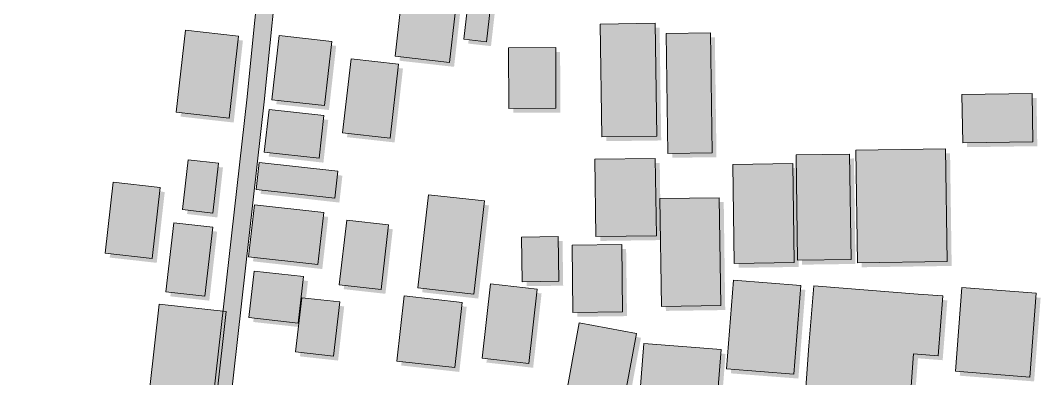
# Model space of a CAD drawing. Header units: metres. Extents: x 305859 to 307221, y 9155922 to 9156786.
# Drawn here: x 306657.5 to 306830.1, y 9156521.8 to 9156582.6 of the extents above; entities that cross this region are included whole.
import ezdxf

# ---------------------------------------------------------------- set-up
doc = ezdxf.new("R2010")
doc.units = ezdxf.units.M
for name, color, linetype, lineweight, true_color in [('B-BAYANGAN', 7, 'Continuous', 0, 0x76786c), ('J-PERKERASAN_JALAN', 7, 'Continuous', 9, 0x989896), ('K-BANGUNAN_LUAR_TAPAK', 7, 'Continuous', 9, 0xdedede)]:
    doc.layers.add(name, color=color, linetype=linetype, lineweight=lineweight, true_color=true_color)

msp = doc.modelspace()

# ---------------------------------------------------------------- hatches: boundary and pattern name
at = {"layer": 'B-BAYANGAN', "true_color": 0x76786c}
h = msp.add_hatch(color=8, dxfattribs=at)
h.dxf.hatch_style = 1
h.paths.add_polyline_path([(306723.77, 9156592.57), (306733.05, 9156591.54), (306731.14, 9156574.73), (306721.87, 9156575.77), (306723.77, 9156592.57)])
h = msp.add_hatch(color=8, dxfattribs=at)
h.dxf.hatch_style = 1
h.paths.add_polyline_path([(306734.67, 9156588.61), (306738.54, 9156588.18), (306737.41, 9156578.25), (306733.54, 9156578.68), (306734.67, 9156588.61)])
h = msp.add_hatch(color=8, dxfattribs=at)
h.dxf.hatch_style = 1
h.paths.add_polyline_path([(306766.05, 9156581.38), (306766.32, 9156562.23), (306756.99, 9156562.11), (306756.73, 9156581.24), (306766.05, 9156581.38)])
h = msp.add_hatch(color=8, dxfattribs=at)
h.dxf.hatch_style = 1
h.paths.add_polyline_path([(306686.26, 9156580.19), (306695.28, 9156579.19), (306693.71, 9156565.27), (306684.69, 9156566.28), (306686.26, 9156580.19)])
h = msp.add_hatch(color=8, dxfattribs=at)
h.dxf.hatch_style = 1
h.paths.add_polyline_path([(306702.19, 9156579.29), (306711.12, 9156578.29), (306709.89, 9156567.4), (306700.95, 9156568.4), (306702.19, 9156579.29)])
h = msp.add_hatch(color=8, dxfattribs=at)
h.dxf.hatch_style = 1
h.paths.add_polyline_path([(306775.43, 9156579.74), (306775.71, 9156559.39), (306768.19, 9156559.29), (306767.9, 9156579.65), (306775.43, 9156579.74)])
h = msp.add_hatch(color=8, dxfattribs=at)
h.dxf.hatch_style = 1
h.paths.add_polyline_path([(306749.15, 9156577.24), (306749.19, 9156566.96), (306741.19, 9156566.93), (306741.15, 9156577.2), (306749.15, 9156577.24)])
h = msp.add_hatch(color=8, dxfattribs=at)
h.dxf.hatch_style = 1
h.paths.add_polyline_path([(306714.39, 9156575.35), (306722.46, 9156574.44), (306721.04, 9156561.89), (306712.96, 9156562.79), (306714.39, 9156575.35)])
h = msp.add_hatch(color=8, dxfattribs=at)
h.dxf.hatch_style = 1
h.paths.add_polyline_path([(306830.07, 9156569.46), (306830.19, 9156561.26), (306818.27, 9156561.09), (306818.15, 9156569.3), (306830.07, 9156569.46)])
h = msp.add_hatch(color=8, dxfattribs=at)
h.dxf.hatch_style = 1
h.paths.add_polyline_path([(306700.48, 9156566.75), (306709.77, 9156565.72), (306708.95, 9156558.46), (306699.66, 9156559.51), (306700.48, 9156566.75)])
h = msp.add_hatch(color=8, dxfattribs=at)
h.dxf.hatch_style = 1
h.paths.add_polyline_path([(306815.38, 9156560.05), (306815.65, 9156540.92), (306800.39, 9156540.7), (306800.13, 9156559.84), (306815.38, 9156560.05)])
h = msp.add_hatch(color=8, dxfattribs=at)
h.dxf.hatch_style = 1
h.paths.add_polyline_path([(306686.75, 9156558.2), (306691.89, 9156557.64), (306690.94, 9156549.16), (306685.79, 9156549.74), (306686.75, 9156558.2)])
h = msp.add_hatch(color=8, dxfattribs=at)
h.dxf.hatch_style = 1
h.paths.add_polyline_path([(306766.07, 9156558.43), (306766.25, 9156545.31), (306755.97, 9156545.17), (306755.78, 9156558.29), (306766.07, 9156558.43)])
h = msp.add_hatch(color=8, dxfattribs=at)
h.dxf.hatch_style = 1
h.paths.add_polyline_path([(306799.05, 9156559.17), (306799.31, 9156541.26), (306790.24, 9156541.14), (306789.99, 9156559.04), (306799.05, 9156559.17)])
h = msp.add_hatch(color=8, dxfattribs=at)
h.dxf.hatch_style = 1
h.paths.add_polyline_path([(306698.79, 9156557.74), (306712.17, 9156556.25), (306711.66, 9156551.68), (306698.28, 9156553.17), (306698.79, 9156557.74)])
h = msp.add_hatch(color=8, dxfattribs=at)
h.dxf.hatch_style = 1
h.paths.add_polyline_path([(306789.41, 9156557.56), (306789.66, 9156540.75), (306779.48, 9156540.61), (306779.24, 9156557.42), (306789.41, 9156557.56)])
h = msp.add_hatch(color=8, dxfattribs=at)
h.dxf.hatch_style = 1
h.paths.add_polyline_path([(306674.01, 9156554.37), (306682, 9156553.47), (306680.64, 9156541.45), (306672.65, 9156542.34), (306674.01, 9156554.37)])
h = msp.add_hatch(color=8, dxfattribs=at)
h.dxf.hatch_style = 1
h.paths.add_polyline_path([(306727.52, 9156552.26), (306737.06, 9156551.2), (306735.26, 9156535.38), (306725.73, 9156536.45), (306727.52, 9156552.26)])
h = msp.add_hatch(color=8, dxfattribs=at)
h.dxf.hatch_style = 1
h.paths.add_polyline_path([(306776.94, 9156551.76), (306777.19, 9156533.43), (306767.11, 9156533.29), (306766.85, 9156551.62), (306776.94, 9156551.76)])
h = msp.add_hatch(color=8, dxfattribs=at)
h.dxf.hatch_style = 1
h.paths.add_polyline_path([(306697.99, 9156550.56), (306709.76, 9156549.25), (306708.76, 9156540.39), (306696.99, 9156541.7), (306697.99, 9156550.56)])
h = msp.add_hatch(color=8, dxfattribs=at)
h.dxf.hatch_style = 1
h.paths.add_polyline_path([(306713.65, 9156547.96), (306720.73, 9156547.16), (306719.48, 9156536.19), (306712.4, 9156536.98), (306713.65, 9156547.96)])
h = msp.add_hatch(color=8, dxfattribs=at)
h.dxf.hatch_style = 1
h.paths.add_polyline_path([(306684.28, 9156547.49), (306690.9, 9156546.75), (306689.57, 9156535.02), (306682.95, 9156535.76), (306684.28, 9156547.49)])
h = msp.add_hatch(color=8, dxfattribs=at)
h.dxf.hatch_style = 1
h.paths.add_polyline_path([(306749.56, 9156545.16), (306749.67, 9156537.57), (306743.47, 9156537.49), (306743.36, 9156545.08), (306749.56, 9156545.16)])
h = msp.add_hatch(color=8, dxfattribs=at)
h.dxf.hatch_style = 1
h.paths.add_polyline_path([(306760.36, 9156543.79), (306760.51, 9156532.4), (306752.07, 9156532.29), (306751.92, 9156543.68), (306760.36, 9156543.79)])
h = msp.add_hatch(color=8, dxfattribs=at)
h.dxf.hatch_style = 1
h.paths.add_polyline_path([(306697.93, 9156539.3), (306706.33, 9156538.36), (306705.43, 9156530.47), (306697.03, 9156531.41), (306697.93, 9156539.3)])
h = msp.add_hatch(color=8, dxfattribs=at)
h.dxf.hatch_style = 1
h.paths.add_polyline_path([(306790.8, 9156536.86), (306789.62, 9156521.8), (306778.16, 9156522.68), (306779.34, 9156537.74), (306790.8, 9156536.86)])
h = msp.add_hatch(color=8, dxfattribs=at)
h.dxf.hatch_style = 1
h.paths.add_polyline_path([(306738.08, 9156537.13), (306746, 9156536.25), (306744.57, 9156523.63), (306736.64, 9156524.52), (306738.08, 9156537.13)])
h = msp.add_hatch(color=8, dxfattribs=at)
h.dxf.hatch_style = 1
h.paths.add_polyline_path([(306809.33, 9156517.37), (306791.57, 9156518.74), (306792.17, 9156526.6), (306792.97, 9156536.77), (306810.73, 9156535.4), (306814.92, 9156535.08), (306814.12, 9156524.91), (306809.93, 9156525.24), (306809.33, 9156517.37)])
h = msp.add_hatch(color=8, dxfattribs=at)
h.dxf.hatch_style = 1
h.paths.add_polyline_path([(306830.76, 9156535.52), (306829.65, 9156521.31), (306817.03, 9156522.28), (306818.14, 9156536.5), (306830.76, 9156535.52)])
h = msp.add_hatch(color=8, dxfattribs=at)
h.dxf.hatch_style = 1
h.paths.add_polyline_path([(306706.01, 9156534.78), (306712.48, 9156534.05), (306711.44, 9156524.85), (306704.97, 9156525.56), (306706.01, 9156534.78)])
h = msp.add_hatch(color=8, dxfattribs=at)
h.dxf.hatch_style = 1
h.paths.add_polyline_path([(306723.4, 9156535.09), (306733.28, 9156533.98), (306732.03, 9156522.92), (306722.15, 9156524.02), (306723.4, 9156535.09)])
h = msp.add_hatch(color=8, dxfattribs=at)
h.dxf.hatch_style = 1
h.paths.add_polyline_path([(306681.83, 9156533.7), (306693.19, 9156532.43), (306691.58, 9156518.24), (306680.22, 9156519.51), (306681.83, 9156533.7)])
h = msp.add_hatch(color=8, dxfattribs=at)
h.dxf.hatch_style = 1
h.paths.add_polyline_path([(306762.88, 9156528.72), (306760.39, 9156515.35), (306750.68, 9156517.12), (306753.16, 9156530.49), (306762.88, 9156528.72)])
h = msp.add_hatch(color=8, dxfattribs=at)
h.dxf.hatch_style = 1
h.paths.add_polyline_path([(306765.71, 9156493.47), (306761.51, 9156493.79), (306764.1, 9156526.99), (306777.25, 9156525.98), (306775.86, 9156508.29), (306766.92, 9156508.98), (306765.71, 9156493.47)])
at = {"layer": 'J-PERKERASAN_JALAN', "true_color": 0xa8a8a6}
h = msp.add_hatch(color=253, dxfattribs=at)
h.dxf.hatch_style = 1
h.paths.add_polyline_path([(306644.85, 9156501.89), (306682.63, 9156491.9), (306683.15, 9156491.8), (306683.67, 9156491.77), (306684.2, 9156491.8), (306684.72, 9156491.91), (306685.22, 9156492.09), (306685.69, 9156492.32), (306686.12, 9156492.62), (306686.52, 9156492.98), (306686.86, 9156493.38), (306687.15, 9156493.82), (306687.37, 9156494.3), (306687.53, 9156494.8), (306687.63, 9156495.32), (306695.98, 9156569.63), (306695.99, 9156569.68), (306698.58, 9156595.65), (306698.6, 9156596.17), (306698.55, 9156596.7), (306698.43, 9156597.21), (306698.24, 9156597.7), (306697.99, 9156598.17), (306697.68, 9156598.6), (306697.32, 9156598.98), (306696.91, 9156599.31), (306696.46, 9156599.59), (306695.98, 9156599.8), (306695.48, 9156599.95), (306694.96, 9156600.03), (306670.55, 9156602.2), (306670.52, 9156602.2), (306670.5, 9156602.21), (306670.47, 9156602.21), (306657.24, 9156603.85), (306657.04, 9156603.87), (306645.01, 9156604.73), (306644.99, 9156604.73), (306644.85, 9156604.74), (306644.85, 9156621.26), (306646.81, 9156644.86), (306646.82, 9156645.39), (306646.76, 9156645.92), (306646.62, 9156646.44), (306646.43, 9156646.93), (306646.17, 9156647.39), (306645.85, 9156647.81), (306645.47, 9156648.19), (306645.05, 9156648.52), (306644.85, 9156648.64), (306644.85, 9156652.08), (306644.92, 9156652.08), (306645.08, 9156652.06), (306645.23, 9156652.02), (306645.31, 9156651.99), (306646.55, 9156651.57), (306646.64, 9156651.54), (306646.78, 9156651.48), (306646.89, 9156651.42), (306647.02, 9156651.33), (306647.09, 9156651.28), (306648.07, 9156650.48), (306648.16, 9156650.41), (306648.3, 9156650.27), (306648.42, 9156650.11), (306648.49, 9156650.01), (306649.22, 9156648.81), (306649.27, 9156648.73), (306649.34, 9156648.57), (306649.4, 9156648.41), (306649.43, 9156648.32), (306649.84, 9156646.71), (306649.87, 9156646.58), (306649.88, 9156646.45), (306649.9, 9156646.22), (306649.91, 9156646.09), (306649.91, 9156645.95), (306647.06, 9156611.65), (306647.05, 9156611.12), (306647.11, 9156610.6), (306647.24, 9156610.08), (306647.43, 9156609.59), (306647.69, 9156609.14), (306648.01, 9156608.71), (306648.37, 9156608.34), (306648.79, 9156608.01), (306649.24, 9156607.74), (306649.73, 9156607.54), (306650.24, 9156607.4), (306650.76, 9156607.33), (306657.37, 9156606.85), (306657.42, 9156606.85), (306657.45, 9156606.85), (306657.5, 9156606.84), (306665.34, 9156605.87), (306665.87, 9156605.84), (306666.39, 9156605.88), (306666.91, 9156605.98), (306667.41, 9156606.16), (306667.88, 9156606.4), (306668.31, 9156606.69), (306668.7, 9156607.05), (306669.04, 9156607.45), (306669.33, 9156607.89), (306669.55, 9156608.36), (306669.72, 9156608.86), (306669.81, 9156609.38), (306674.41, 9156649.44), (306674.43, 9156649.56), (306674.55, 9156649.55), (306677.27, 9156649.24), (306677.39, 9156649.22), (306677.39, 9156649.1), (306672.8, 9156609.13), (306672.78, 9156608.6), (306672.82, 9156608.07), (306672.94, 9156607.55), (306673.12, 9156607.05), (306673.37, 9156606.58), (306673.67, 9156606.15), (306674.04, 9156605.76), (306674.45, 9156605.42), (306674.9, 9156605.14), (306675.39, 9156604.92), (306675.9, 9156604.77), (306676.42, 9156604.69), (306695.45, 9156603), (306695.97, 9156602.98), (306696.48, 9156603.04), (306696.98, 9156603.16), (306697.46, 9156603.34), (306697.91, 9156603.58), (306698.33, 9156603.87), (306698.7, 9156604.22), (306699.03, 9156604.61), (306699.31, 9156605.04), (306699.53, 9156605.51), (306699.69, 9156606), (306699.78, 9156606.5), (306716.12, 9156741.17), (306716.15, 9156741.69), (306716.11, 9156742.2), (306716.01, 9156742.71), (306715.84, 9156743.2), (306715.61, 9156743.66), (306715.32, 9156744.09), (306714.98, 9156744.48), (306714.59, 9156744.82), (306714.16, 9156745.11), (306713.7, 9156745.34), (306713.21, 9156745.51), (306712.7, 9156745.62), (306712.19, 9156745.65), (306666.91, 9156746.07), (306644.85, 9156746.37), (306644.85, 9156749.37), (306666.93, 9156749.07), (306666.94, 9156749.07), (306718.29, 9156748.6), (306718.4, 9156748.6), (306737.5, 9156748.94), (306746.83, 9156749), (306746.83, 9156746), (306737.59, 9156745.94), (306737.55, 9156745.94), (306723.16, 9156745.68), (306722.65, 9156745.64), (306722.14, 9156745.53), (306721.65, 9156745.35), (306721.18, 9156745.12), (306720.76, 9156744.82), (306720.37, 9156744.47), (306720.03, 9156744.08), (306719.75, 9156743.64), (306719.52, 9156743.17), (306719.36, 9156742.68), (306719.26, 9156742.17), (306702.83, 9156606.71), (306702.8, 9156606.21), (306702.83, 9156605.7), (306702.93, 9156605.21), (306703.09, 9156604.73), (306703.31, 9156604.27), (306703.58, 9156603.85), (306703.91, 9156603.46), (306704.28, 9156603.12), (306704.69, 9156602.83), (306705.13, 9156602.59), (306705.61, 9156602.41), (306706.1, 9156602.29), (306706.6, 9156602.23), (306734.8, 9156600.81), (306735.34, 9156600.82), (306735.87, 9156600.9), (306736.39, 9156601.05), (306736.88, 9156601.27), (306737.33, 9156601.55), (306737.75, 9156601.89), (306738.11, 9156602.29), (306738.42, 9156602.73), (306738.67, 9156603.2), (306738.85, 9156603.71), (306738.96, 9156604.23), (306739.01, 9156604.77), (306739.21, 9156624.77), (306739.21, 9156624.9), (306739.22, 9156624.96), (306739.23, 9156625.09), (306739.38, 9156626.14), (306739.39, 9156626.23), (306739.43, 9156626.4), (306739.46, 9156626.48), (306739.71, 9156627.27), (306739.74, 9156627.36), (306739.81, 9156627.52), (306739.88, 9156627.65), (306739.98, 9156627.79), (306740.04, 9156627.86), (306740.45, 9156628.34), (306740.52, 9156628.42), (306740.64, 9156628.54), (306740.76, 9156628.63), (306740.89, 9156628.71), (306741.02, 9156628.78), (306741.19, 9156628.84), (306741.28, 9156628.87), (306741.89, 9156629.04), (306741.98, 9156629.06), (306742.17, 9156629.09), (306742.26, 9156629.1), (306742.92, 9156629.15), (306742.96, 9156629.16), (306742.98, 9156629.16), (306743.02, 9156629.16), (306746.83, 9156629.32), (306746.83, 9156624.75), (306746.63, 9156624.79), (306746.11, 9156624.81), (306745.6, 9156624.77), (306745.09, 9156624.66), (306744.61, 9156624.49), (306744.15, 9156624.26), (306743.72, 9156623.97), (306743.33, 9156623.63), (306743, 9156623.25), (306742.71, 9156622.82), (306742.48, 9156622.36), (306742.31, 9156621.87), (306742.21, 9156621.37), (306742.17, 9156620.85), (306742.01, 9156605.08), (306742.04, 9156604.58), (306742.13, 9156604.08), (306742.28, 9156603.6), (306742.49, 9156603.13), (306742.76, 9156602.71), (306743.09, 9156602.31), (306743.46, 9156601.97), (306743.87, 9156601.67), (306744.31, 9156601.42), (306744.78, 9156601.24), (306745.27, 9156601.11), (306745.78, 9156601.05), (306746.28, 9156601.05), (306746.83, 9156601.09), (306746.83, 9156598.08), (306740.56, 9156597.65), (306740.55, 9156597.65), (306739.62, 9156597.58), (306739.5, 9156597.58), (306739.44, 9156597.58), (306739.32, 9156597.58), (306705.78, 9156599.27), (306705.27, 9156599.26), (306704.77, 9156599.19), (306704.28, 9156599.06), (306703.82, 9156598.86), (306703.38, 9156598.61), (306702.97, 9156598.31), (306702.61, 9156597.95), (306702.29, 9156597.56), (306702.03, 9156597.12), (306701.83, 9156596.66), (306701.68, 9156596.17), (306701.6, 9156595.67), (306698.97, 9156569.35), (306698.97, 9156569.34), (306698.97, 9156569.32), (306690.45, 9156493.63), (306690.43, 9156493.09), (306690.48, 9156492.56), (306690.6, 9156492.03), (306690.78, 9156491.53), (306691.04, 9156491.06), (306691.35, 9156490.62), (306691.72, 9156490.23), (306692.14, 9156489.9), (306692.6, 9156489.62), (306693.09, 9156489.41), (306693.61, 9156489.26), (306746.58, 9156478.17), (306746.83, 9156478.13), (306746.83, 9156474.9), (306746.25, 9156474.98), (306746.19, 9156474.99), (306746.15, 9156475), (306746.08, 9156475.01), (306693.92, 9156485.93), (306693.42, 9156486), (306692.91, 9156486.01), (306692.41, 9156485.95), (306691.91, 9156485.83), (306691.44, 9156485.65), (306690.99, 9156485.41), (306690.58, 9156485.11), (306690.2, 9156484.77), (306689.88, 9156484.38), (306689.6, 9156483.95), (306689.39, 9156483.49), (306689.23, 9156483.01), (306689.13, 9156482.51), (306680.22, 9156410.68), (306675.97, 9156376.46), (306675.96, 9156376.28), (306671.78, 9156323.14), (306671.77, 9156322.63), (306671.83, 9156322.13), (306671.95, 9156321.64), (306672.13, 9156321.16), (306672.37, 9156320.72), (306672.66, 9156320.31), (306673, 9156319.93), (306673.39, 9156319.61), (306673.82, 9156319.33), (306674.27, 9156319.11), (306674.76, 9156318.96), (306675.25, 9156318.86), (306742.86, 9156310.12), (306742.93, 9156310.11), (306746.83, 9156309.68), (306746.83, 9156306.46), (306742.53, 9156306.94), (306742.51, 9156306.94), (306675.12, 9156315.65), (306674.6, 9156315.68), (306674.07, 9156315.65), (306673.56, 9156315.54), (306673.06, 9156315.37), (306672.6, 9156315.14), (306672.16, 9156314.85), (306671.77, 9156314.5), (306671.42, 9156314.11), (306671.14, 9156313.67), (306670.91, 9156313.2), (306670.74, 9156312.71), (306670.64, 9156312.19), (306658.16, 9156215.04), (306658.13, 9156214.51), (306658.16, 9156213.98), (306658.27, 9156213.46), (306658.44, 9156212.96), (306658.68, 9156212.49), (306658.98, 9156212.06), (306659.33, 9156211.66), (306659.73, 9156211.32), (306660.18, 9156211.03), (306660.66, 9156210.81), (306661.16, 9156210.64), (306661.68, 9156210.55), (306720.04, 9156203.99), (306720.07, 9156203.99), (306720.09, 9156203.99), (306720.12, 9156203.98), (306746.83, 9156200.1), (306746.83, 9156197.07), (306725.61, 9156200.15), (306725.1, 9156200.19), (306724.59, 9156200.17), (306724.09, 9156200.08), (306723.6, 9156199.93), (306723.14, 9156199.72), (306722.71, 9156199.45), (306722.31, 9156199.13), (306721.96, 9156198.76), (306721.66, 9156198.35), (306721.42, 9156197.9), (306721.23, 9156197.43), (306721.1, 9156196.93), (306721.04, 9156196.43), (306718.22, 9156147.7), (306718.2, 9156147.57), (306718.08, 9156147.57), (306715.35, 9156147.73), (306715.23, 9156147.75), (306715.22, 9156147.87), (306718.09, 9156197.39), (306718.09, 9156197.89), (306718.02, 9156198.39), (306717.89, 9156198.88), (306717.7, 9156199.35), (306717.46, 9156199.79), (306717.16, 9156200.2), (306716.81, 9156200.56), (306716.41, 9156200.88), (306715.98, 9156201.14), (306715.53, 9156201.35), (306715.04, 9156201.5), (306714.55, 9156201.59), (306655.83, 9156208.19), (306655.75, 9156208.2), (306655.72, 9156208.2), (306655.65, 9156208.22), (306644.85, 9156210.24), (306644.85, 9156213.3), (306650.51, 9156212.23), (306651.05, 9156212.17), (306651.59, 9156212.18), (306652.12, 9156212.26), (306652.64, 9156212.42), (306653.14, 9156212.64), (306653.6, 9156212.93), (306654.01, 9156213.28), (306654.38, 9156213.68), (306654.69, 9156214.13), (306654.93, 9156214.61), (306655.11, 9156215.12), (306655.21, 9156215.66), (306667.63, 9156312.29), (306667.66, 9156312.83), (306667.62, 9156313.37), (306667.51, 9156313.9), (306667.32, 9156314.41), (306667.07, 9156314.88), (306666.76, 9156315.33), (306666.39, 9156315.72), (306665.97, 9156316.06), (306665.51, 9156316.34), (306665.02, 9156316.56), (306664.5, 9156316.71), (306663.96, 9156316.79), (306650.65, 9156317.81), (306650.62, 9156317.81), (306650.61, 9156317.81), (306650.59, 9156317.81), (306644.85, 9156318.38), (306644.85, 9156321.6), (306650.85, 9156321), (306650.94, 9156320.99), (306664.51, 9156319.96), (306665.04, 9156319.95), (306665.56, 9156320.01), (306666.06, 9156320.14), (306666.55, 9156320.34), (306667, 9156320.59), (306667.42, 9156320.91), (306667.79, 9156321.27), (306668.12, 9156321.68), (306668.38, 9156322.13), (306668.59, 9156322.61), (306668.73, 9156323.11), (306668.81, 9156323.63), (306672.97, 9156376.62), (306672.98, 9156376.66), (306672.98, 9156376.69), (306672.98, 9156376.73), (306676.58, 9156405.67), (306676.61, 9156406.19), (306676.57, 9156406.71), (306676.47, 9156407.22), (306676.3, 9156407.71), (306676.07, 9156408.17), (306675.78, 9156408.6), (306675.44, 9156408.99), (306675.05, 9156409.33), (306674.62, 9156409.62), (306674.16, 9156409.85), (306673.67, 9156410.02), (306673.16, 9156410.13), (306650.07, 9156413.37), (306649.95, 9156413.39), (306649.96, 9156413.52), (306650.34, 9156416.23), (306650.36, 9156416.35), (306650.49, 9156416.34), (306673.41, 9156413.12), (306673.94, 9156413.08), (306674.46, 9156413.12), (306674.98, 9156413.22), (306675.48, 9156413.38), (306675.96, 9156413.62), (306676.4, 9156413.91), (306676.79, 9156414.26), (306677.14, 9156414.66), (306677.43, 9156415.1), (306677.67, 9156415.57), (306677.83, 9156416.07), (306677.93, 9156416.59), (306686.3, 9156484.04), (306686.33, 9156484.56), (306686.29, 9156485.08), (306686.19, 9156485.59), (306686.02, 9156486.08), (306685.78, 9156486.55), (306685.49, 9156486.98), (306685.15, 9156487.37), (306684.75, 9156487.72), (306684.32, 9156488), (306683.85, 9156488.23), (306683.35, 9156488.4), (306644.85, 9156498.58), (306644.85, 9156501.89)])
at = {"layer": 'K-BANGUNAN_LUAR_TAPAK', "true_color": 0xececea}
h = msp.add_hatch(color=7, dxfattribs=at)
h.dxf.hatch_style = 1
h.paths.add_polyline_path([(306723.02, 9156593.32), (306732.3, 9156592.29), (306730.39, 9156575.48), (306721.12, 9156576.52), (306723.02, 9156593.32)])
h = msp.add_hatch(color=7, dxfattribs=at)
h.dxf.hatch_style = 1
h.paths.add_polyline_path([(306733.92, 9156589.36), (306737.79, 9156588.93), (306736.66, 9156579), (306732.79, 9156579.43), (306733.92, 9156589.36)])
h = msp.add_hatch(color=7, dxfattribs=at)
h.dxf.hatch_style = 1
h.paths.add_polyline_path([(306685.51, 9156580.94), (306694.53, 9156579.94), (306692.96, 9156566.02), (306683.94, 9156567.03), (306685.51, 9156580.94)])
h = msp.add_hatch(color=7, dxfattribs=at)
h.dxf.hatch_style = 1
h.paths.add_polyline_path([(306765.3, 9156582.13), (306765.57, 9156562.98), (306756.24, 9156562.86), (306755.98, 9156581.99), (306765.3, 9156582.13)])
h = msp.add_hatch(color=7, dxfattribs=at)
h.dxf.hatch_style = 1
h.paths.add_polyline_path([(306701.44, 9156580.04), (306710.37, 9156579.04), (306709.14, 9156568.15), (306700.2, 9156569.15), (306701.44, 9156580.04)])
h = msp.add_hatch(color=7, dxfattribs=at)
h.dxf.hatch_style = 1
h.paths.add_polyline_path([(306774.68, 9156580.49), (306774.96, 9156560.14), (306767.44, 9156560.04), (306767.15, 9156580.4), (306774.68, 9156580.49)])
h = msp.add_hatch(color=7, dxfattribs=at)
h.dxf.hatch_style = 1
h.paths.add_polyline_path([(306748.4, 9156577.99), (306748.44, 9156567.71), (306740.44, 9156567.68), (306740.4, 9156577.95), (306748.4, 9156577.99)])
h = msp.add_hatch(color=7, dxfattribs=at)
h.dxf.hatch_style = 1
h.paths.add_polyline_path([(306713.64, 9156576.1), (306721.71, 9156575.19), (306720.29, 9156562.64), (306712.21, 9156563.54), (306713.64, 9156576.1)])
h = msp.add_hatch(color=7, dxfattribs=at)
h.dxf.hatch_style = 1
h.paths.add_polyline_path([(306829.32, 9156570.21), (306829.44, 9156562.01), (306817.52, 9156561.84), (306817.4, 9156570.05), (306829.32, 9156570.21)])
h = msp.add_hatch(color=7, dxfattribs=at)
h.dxf.hatch_style = 1
h.paths.add_polyline_path([(306699.73, 9156567.5), (306709.02, 9156566.47), (306708.2, 9156559.21), (306698.91, 9156560.26), (306699.73, 9156567.5)])
h = msp.add_hatch(color=7, dxfattribs=at)
h.dxf.hatch_style = 1
h.paths.add_polyline_path([(306798.3, 9156559.92), (306798.56, 9156542.01), (306789.49, 9156541.89), (306789.24, 9156559.79), (306798.3, 9156559.92)])
h = msp.add_hatch(color=7, dxfattribs=at)
h.dxf.hatch_style = 1
h.paths.add_polyline_path([(306814.63, 9156560.8), (306814.9, 9156541.67), (306799.64, 9156541.45), (306799.38, 9156560.59), (306814.63, 9156560.8)])
h = msp.add_hatch(color=7, dxfattribs=at)
h.dxf.hatch_style = 1
h.paths.add_polyline_path([(306686, 9156558.95), (306691.14, 9156558.39), (306690.19, 9156549.91), (306685.04, 9156550.49), (306686, 9156558.95)])
h = msp.add_hatch(color=7, dxfattribs=at)
h.dxf.hatch_style = 1
h.paths.add_polyline_path([(306698.04, 9156558.49), (306711.42, 9156557), (306710.91, 9156552.43), (306697.53, 9156553.92), (306698.04, 9156558.49)])
h = msp.add_hatch(color=7, dxfattribs=at)
h.dxf.hatch_style = 1
h.paths.add_polyline_path([(306765.32, 9156559.18), (306765.5, 9156546.06), (306755.22, 9156545.92), (306755.03, 9156559.04), (306765.32, 9156559.18)])
h = msp.add_hatch(color=7, dxfattribs=at)
h.dxf.hatch_style = 1
h.paths.add_polyline_path([(306788.66, 9156558.31), (306788.91, 9156541.5), (306778.73, 9156541.36), (306778.49, 9156558.17), (306788.66, 9156558.31)])
h = msp.add_hatch(color=7, dxfattribs=at)
h.dxf.hatch_style = 1
h.paths.add_polyline_path([(306673.26, 9156555.12), (306681.25, 9156554.22), (306679.89, 9156542.2), (306671.9, 9156543.09), (306673.26, 9156555.12)])
h = msp.add_hatch(color=7, dxfattribs=at)
h.dxf.hatch_style = 1
h.paths.add_polyline_path([(306726.77, 9156553.01), (306736.31, 9156551.95), (306734.51, 9156536.13), (306724.98, 9156537.2), (306726.77, 9156553.01)])
h = msp.add_hatch(color=7, dxfattribs=at)
h.dxf.hatch_style = 1
h.paths.add_polyline_path([(306697.24, 9156551.31), (306709.01, 9156550), (306708.01, 9156541.14), (306696.24, 9156542.45), (306697.24, 9156551.31)])
h = msp.add_hatch(color=7, dxfattribs=at)
h.dxf.hatch_style = 1
h.paths.add_polyline_path([(306776.19, 9156552.51), (306776.44, 9156534.18), (306766.36, 9156534.04), (306766.1, 9156552.37), (306776.19, 9156552.51)])
h = msp.add_hatch(color=7, dxfattribs=at)
h.dxf.hatch_style = 1
h.paths.add_polyline_path([(306683.53, 9156548.24), (306690.15, 9156547.5), (306688.82, 9156535.77), (306682.2, 9156536.51), (306683.53, 9156548.24)])
h = msp.add_hatch(color=7, dxfattribs=at)
h.dxf.hatch_style = 1
h.paths.add_polyline_path([(306712.9, 9156548.71), (306719.98, 9156547.91), (306718.73, 9156536.94), (306711.65, 9156537.73), (306712.9, 9156548.71)])
h = msp.add_hatch(color=7, dxfattribs=at)
h.dxf.hatch_style = 1
h.paths.add_polyline_path([(306748.81, 9156545.91), (306748.92, 9156538.32), (306742.72, 9156538.24), (306742.61, 9156545.83), (306748.81, 9156545.91)])
h = msp.add_hatch(color=7, dxfattribs=at)
h.dxf.hatch_style = 1
h.paths.add_polyline_path([(306759.61, 9156544.54), (306759.76, 9156533.15), (306751.32, 9156533.04), (306751.17, 9156544.43), (306759.61, 9156544.54)])
h = msp.add_hatch(color=7, dxfattribs=at)
h.dxf.hatch_style = 1
h.paths.add_polyline_path([(306697.18, 9156540.05), (306705.58, 9156539.11), (306704.68, 9156531.22), (306696.28, 9156532.16), (306697.18, 9156540.05)])
h = msp.add_hatch(color=7, dxfattribs=at)
h.dxf.hatch_style = 1
h.paths.add_polyline_path([(306737.33, 9156537.88), (306745.25, 9156537), (306743.82, 9156524.38), (306735.89, 9156525.27), (306737.33, 9156537.88)])
h = msp.add_hatch(color=7, dxfattribs=at)
h.dxf.hatch_style = 1
h.paths.add_polyline_path([(306790.05, 9156537.61), (306788.87, 9156522.55), (306777.41, 9156523.43), (306778.59, 9156538.49), (306790.05, 9156537.61)])
h = msp.add_hatch(color=7, dxfattribs=at)
h.dxf.hatch_style = 1
h.paths.add_polyline_path([(306808.58, 9156518.12), (306790.82, 9156519.49), (306791.42, 9156527.35), (306792.22, 9156537.52), (306809.98, 9156536.15), (306814.17, 9156535.83), (306813.37, 9156525.66), (306809.18, 9156525.99), (306808.58, 9156518.12)])
h = msp.add_hatch(color=7, dxfattribs=at)
h.dxf.hatch_style = 1
h.paths.add_polyline_path([(306722.65, 9156535.84), (306732.53, 9156534.73), (306731.28, 9156523.67), (306721.4, 9156524.77), (306722.65, 9156535.84)])
h = msp.add_hatch(color=7, dxfattribs=at)
h.dxf.hatch_style = 1
h.paths.add_polyline_path([(306830.01, 9156536.27), (306828.9, 9156522.06), (306816.28, 9156523.03), (306817.39, 9156537.25), (306830.01, 9156536.27)])
h = msp.add_hatch(color=7, dxfattribs=at)
h.dxf.hatch_style = 1
h.paths.add_polyline_path([(306681.08, 9156534.45), (306692.44, 9156533.18), (306690.83, 9156518.99), (306679.47, 9156520.26), (306681.08, 9156534.45)])
h = msp.add_hatch(color=7, dxfattribs=at)
h.dxf.hatch_style = 1
h.paths.add_polyline_path([(306705.26, 9156535.53), (306711.73, 9156534.8), (306710.69, 9156525.6), (306704.22, 9156526.31), (306705.26, 9156535.53)])
h = msp.add_hatch(color=7, dxfattribs=at)
h.dxf.hatch_style = 1
h.paths.add_polyline_path([(306762.13, 9156529.47), (306759.64, 9156516.1), (306749.93, 9156517.87), (306752.41, 9156531.24), (306762.13, 9156529.47)])
h = msp.add_hatch(color=7, dxfattribs=at)
h.dxf.hatch_style = 1
h.paths.add_polyline_path([(306764.96, 9156494.22), (306760.76, 9156494.54), (306763.35, 9156527.74), (306776.5, 9156526.73), (306775.11, 9156509.04), (306766.17, 9156509.73), (306764.96, 9156494.22)])

# ---------------------------------------------------------------- linework, layer by layer
at = {"layer": 'J-PERKERASAN_JALAN', "color": 8, "lineweight": 13, "true_color": 0x787876}
for points in [[(306623.5, 9156507.53), (306682.63, 9156491.9), (306683.15, 9156491.8), (306683.67, 9156491.77), (306684.2, 9156491.8), (306684.72, 9156491.91), (306685.22, 9156492.09), (306685.69, 9156492.32), (306686.12, 9156492.62), (306686.52, 9156492.98), (306686.86, 9156493.38), (306687.15, 9156493.82), (306687.37, 9156494.3), (306687.53, 9156494.8), (306687.63, 9156495.32), (306695.98, 9156569.63), (306695.99, 9156569.68), (306698.58, 9156595.65)], [(306701.6, 9156595.67), (306698.97, 9156569.35), (306698.97, 9156569.34), (306698.97, 9156569.32), (306690.45, 9156493.63), (306690.43, 9156493.09), (306690.48, 9156492.56), (306690.6, 9156492.03), (306690.78, 9156491.53), (306691.04, 9156491.06), (306691.35, 9156490.62), (306691.72, 9156490.23), (306692.14, 9156489.9), (306692.6, 9156489.62), (306693.09, 9156489.41), (306693.61, 9156489.26), (306746.58, 9156478.17), (306746.85, 9156478.13), (306801.84, 9156470.45), (306802.02, 9156470.43), (306881, 9156463.18)]]:
    msp.add_lwpolyline(points, dxfattribs=at)
at = {"layer": 'K-BANGUNAN_LUAR_TAPAK', "color": 253, "lineweight": 9, "true_color": 0xb0b0ae}
for points in [[(306723.02, 9156593.32), (306732.3, 9156592.29), (306730.39, 9156575.48), (306721.12, 9156576.52), (306723.02, 9156593.32)], [(306733.92, 9156589.36), (306737.79, 9156588.93), (306736.66, 9156579), (306732.79, 9156579.43), (306733.92, 9156589.36)], [(306685.51, 9156580.94), (306694.53, 9156579.94), (306692.96, 9156566.02), (306683.94, 9156567.03), (306685.51, 9156580.94)], [(306765.3, 9156582.13), (306765.57, 9156562.98), (306756.24, 9156562.86), (306755.98, 9156581.99), (306765.3, 9156582.13)], [(306701.44, 9156580.04), (306710.37, 9156579.04), (306709.14, 9156568.15), (306700.2, 9156569.15), (306701.44, 9156580.04)], [(306774.68, 9156580.49), (306774.96, 9156560.14), (306767.44, 9156560.04), (306767.15, 9156580.4), (306774.68, 9156580.49)], [(306748.4, 9156577.99), (306748.44, 9156567.71), (306740.44, 9156567.68), (306740.4, 9156577.95), (306748.4, 9156577.99)], [(306713.64, 9156576.1), (306721.71, 9156575.19), (306720.29, 9156562.64), (306712.21, 9156563.54), (306713.64, 9156576.1)], [(306829.32, 9156570.21), (306829.44, 9156562.01), (306817.52, 9156561.84), (306817.4, 9156570.05), (306829.32, 9156570.21)], [(306699.73, 9156567.5), (306709.02, 9156566.47), (306708.2, 9156559.21), (306698.91, 9156560.26), (306699.73, 9156567.5)], [(306798.3, 9156559.92), (306798.56, 9156542.01), (306789.49, 9156541.89), (306789.24, 9156559.79), (306798.3, 9156559.92)], [(306814.63, 9156560.8), (306814.9, 9156541.67), (306799.64, 9156541.45), (306799.38, 9156560.59), (306814.63, 9156560.8)], [(306686, 9156558.95), (306691.14, 9156558.39), (306690.19, 9156549.91), (306685.04, 9156550.49), (306686, 9156558.95)], [(306698.04, 9156558.49), (306711.42, 9156557), (306710.91, 9156552.43), (306697.53, 9156553.92), (306698.04, 9156558.49)], [(306765.32, 9156559.18), (306765.5, 9156546.06), (306755.22, 9156545.92), (306755.03, 9156559.04), (306765.32, 9156559.18)], [(306788.66, 9156558.31), (306788.91, 9156541.5), (306778.73, 9156541.36), (306778.49, 9156558.17), (306788.66, 9156558.31)], [(306673.26, 9156555.12), (306681.25, 9156554.22), (306679.89, 9156542.2), (306671.9, 9156543.09), (306673.26, 9156555.12)], [(306726.77, 9156553.01), (306736.31, 9156551.95), (306734.51, 9156536.13), (306724.98, 9156537.2), (306726.77, 9156553.01)], [(306697.24, 9156551.31), (306709.01, 9156550), (306708.01, 9156541.14), (306696.24, 9156542.45), (306697.24, 9156551.31)], [(306776.19, 9156552.51), (306776.44, 9156534.18), (306766.36, 9156534.04), (306766.1, 9156552.37), (306776.19, 9156552.51)], [(306683.53, 9156548.24), (306690.15, 9156547.5), (306688.82, 9156535.77), (306682.2, 9156536.51), (306683.53, 9156548.24)], [(306712.9, 9156548.71), (306719.98, 9156547.91), (306718.73, 9156536.94), (306711.65, 9156537.73), (306712.9, 9156548.71)], [(306748.81, 9156545.91), (306748.92, 9156538.32), (306742.72, 9156538.24), (306742.61, 9156545.83), (306748.81, 9156545.91)], [(306759.61, 9156544.54), (306759.76, 9156533.15), (306751.32, 9156533.04), (306751.17, 9156544.43), (306759.61, 9156544.54)], [(306697.18, 9156540.05), (306705.58, 9156539.11), (306704.68, 9156531.22), (306696.28, 9156532.16), (306697.18, 9156540.05)], [(306737.33, 9156537.88), (306745.25, 9156537), (306743.82, 9156524.38), (306735.89, 9156525.27), (306737.33, 9156537.88)], [(306790.05, 9156537.61), (306788.87, 9156522.55), (306777.41, 9156523.43), (306778.59, 9156538.49), (306790.05, 9156537.61)], [(306808.58, 9156518.12), (306790.82, 9156519.49), (306791.42, 9156527.35), (306792.22, 9156537.52), (306809.98, 9156536.15), (306814.17, 9156535.83), (306813.37, 9156525.66), (306809.18, 9156525.99), (306808.58, 9156518.12)], [(306722.65, 9156535.84), (306732.53, 9156534.73), (306731.28, 9156523.67), (306721.4, 9156524.77), (306722.65, 9156535.84)], [(306830.01, 9156536.27), (306828.9, 9156522.06), (306816.28, 9156523.03), (306817.39, 9156537.25), (306830.01, 9156536.27)], [(306681.08, 9156534.45), (306692.44, 9156533.18), (306690.83, 9156518.99), (306679.47, 9156520.26), (306681.08, 9156534.45)], [(306705.26, 9156535.53), (306711.73, 9156534.8), (306710.69, 9156525.6), (306704.22, 9156526.31), (306705.26, 9156535.53)], [(306762.13, 9156529.47), (306759.64, 9156516.1), (306749.93, 9156517.87), (306752.41, 9156531.24), (306762.13, 9156529.47)], [(306764.96, 9156494.22), (306760.76, 9156494.54), (306763.35, 9156527.74), (306776.5, 9156526.73), (306775.11, 9156509.04), (306766.17, 9156509.73), (306764.96, 9156494.22)]]:
    msp.add_lwpolyline(points, close=True, dxfattribs=at)

doc.saveas('drawing.dxf')
